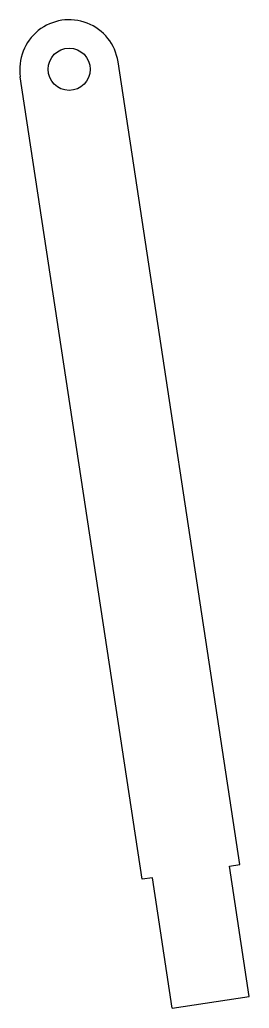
# Model space of a CAD drawing. Header units: millimetres. Extents: x -30 to 109, y -387 to 212.
import ezdxf

# ---------------------------------------------------------------- set-up
doc = ezdxf.new("R2010")
doc.units = ezdxf.units.MM
doc.layers.add('Binder004', color=7, linetype='CONTINUOUS')

msp = doc.modelspace()

# ---------------------------------------------------------------- linework, layer by layer
at = {"layer": 'Binder004'}
for p, q in [((103.569, -299.682, -89.4), (29.6597, 186.856, -89.4)), ((44.2491, -308.693, -89.4), (-29.6597, 177.844, -89.4)), ((97.2906, -300.636, -89.4), (103.569, -299.682, -89.4)), ((109.305, -379.728, -89.4), (97.2906, -300.636, -89.4)), ((50.527, -307.739, -89.4), (44.2491, -308.693, -89.4)), ((62.5418, -386.832, -89.4), (50.527, -307.739, -89.4)), ((62.5418, -386.832, -89.4), (109.305, -379.728, -89.4))]:
    msp.add_line(p, q, dxfattribs=at)
msp.add_circle((0, 182.35), 12.8, dxfattribs=at)
msp.add_arc((0, 182.35, -89.4), 30, 8.63772, -171.362, dxfattribs=at)

doc.saveas('drawing.dxf')
